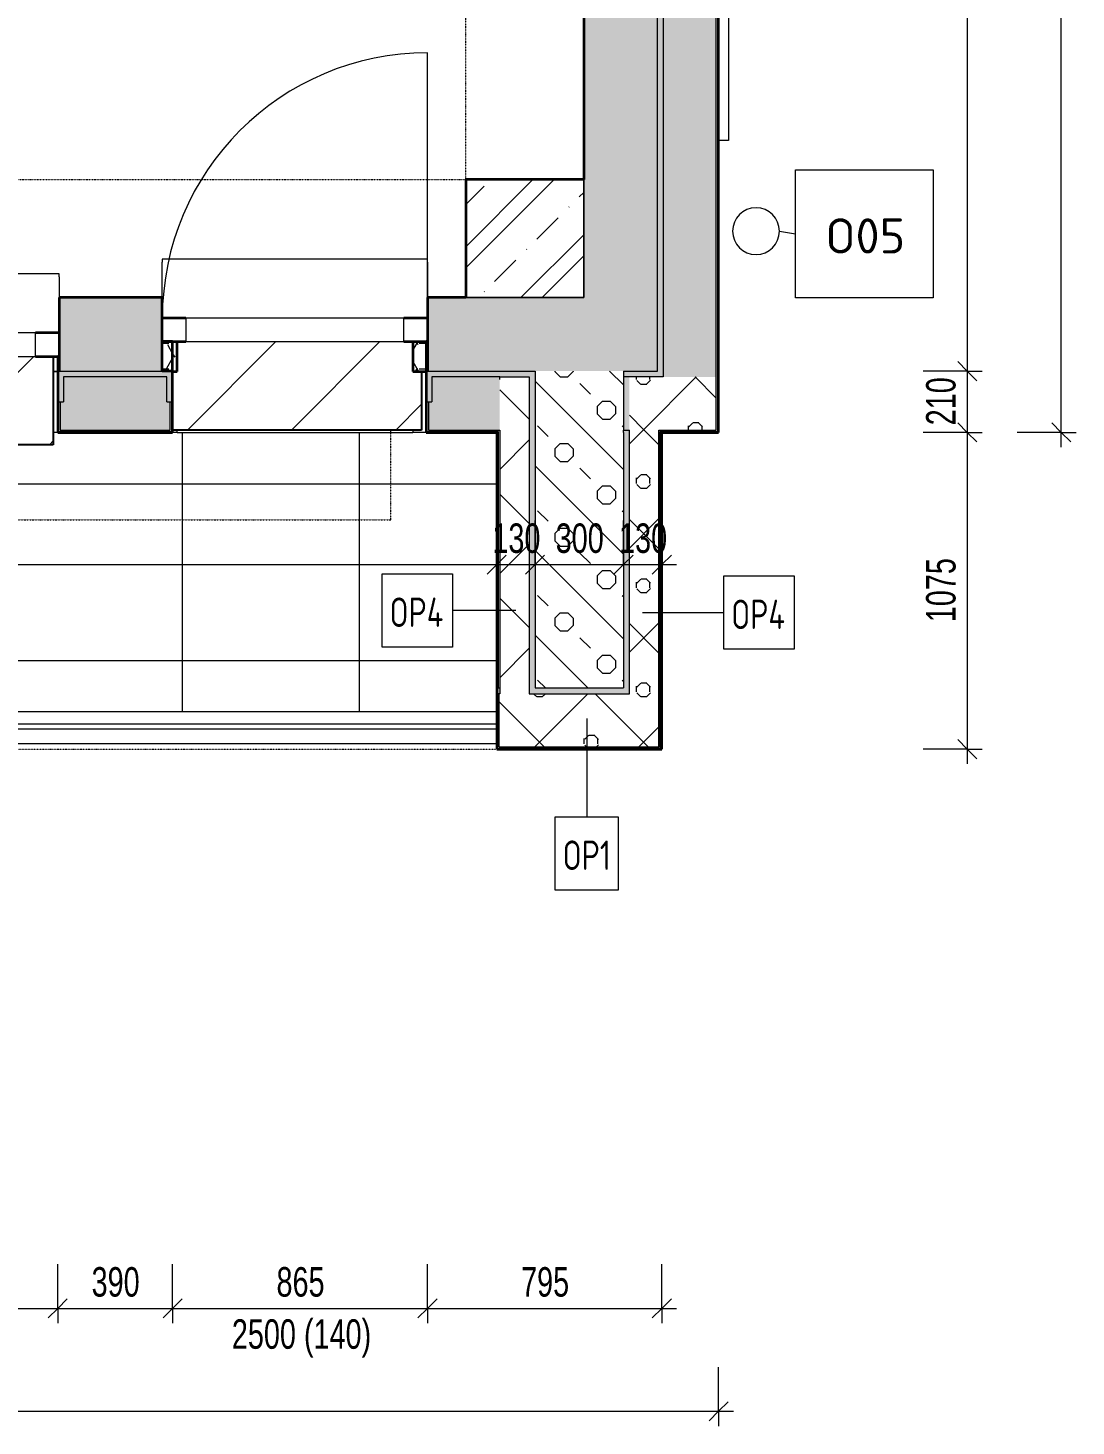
# Model space of a CAD drawing. Header units: millimetres. Extents: x -17526 to 208316, y -45352 to 20466.
# Drawn here: x 167287 to 170844, y -32550 to -27805 of the extents above; entities that cross this region are included whole.
import ezdxf

# ---------------------------------------------------------------- set-up
doc = ezdxf.new("R2010")
doc.units = ezdxf.units.MM
doc.linetypes.add('Dash dot dot', pattern=[5, 2, -1, 0, -1, 0, -1])
for name, color, linetype, lineweight in [('A-ANNO-DIMS', 211, 'Continuous', 9), ('A-ANNO-DIMS-50', 211, 'Continuous', 9), ('A-DETL', 90, 'Continuous', 9), ('A-FLOR-HRAL', 11, 'Continuous', 9), ('A-GENM', 13, 'Continuous', 9), ('A-GLAZ', 151, 'Continuous', 9), ('A-ROOF', 132, 'Continuous', 13), ('A-ROOF-OTLN', 132, 'Continuous', 13), ('A-ROOF-PATT', 132, 'Continuous', 13), ('A-WALL', 113, 'Continuous', 9), ('A-WALL-IDEN', 211, 'Continuous', 9), ('A-WALL-PATT', 111, 'Continuous', 9), ('E-POWR-CNDT-IDEN', 130, 'Continuous', 9), ('E-POWR-RISE', 130, 'Continuous', 13), ('Q-SPCQ', 91, 'Continuous', 9), ('S-COLS', 52, 'Continuous', 9)]:
    doc.layers.add(name, color=color, linetype=linetype, lineweight=lineweight)
doc.styles.add('Arial_4', font='arial.ttf', dxfattribs={"width": 0.7, "height": 100})
doc.styles.add('ISOCPEUR_1', font='isocpeur.ttf', dxfattribs={"height": 119.0625})
doc.styles.add('ISOCPEUR_2', font='isocpeur.ttf', dxfattribs={"width": 0.75, "height": 100})
doc.dimstyles.new('Vnitřní_-_průhledné', dxfattribs={"dimscale": 304.8, "dimtxt": 102.02594, "dimasz": 0.213255, "dimexe": 0.164042, "dimexo": 0.0625, "dimgap": 0.032808, "dimtad": 1, "dimdec": 0, "dimrnd": 5, "dimzin": 0, "dimdsep": 46, "dimtxsty": 'Arial_4', "dimblk1": 'OBLIQUE', "dimblk2": 'OBLIQUE', "dimsah": 1, "dimcen": 0.09, "dimdle": 0.164042, "dimazin": 0, "dimtfac": 1, "dimtdec": 4, "dimtix": 1, "dimtmove": 0, "dimatfit": 3, "dimfxl": 0.492126, "dimfxlon": 1, "dimtvp": 1, "dimtolj": 1, "dimtzin": 0, "dimarcsym": 2})
pattern_1 = [(45, (73033.68, 0), (0.0007, 353.5527), []), (315, (73033.68, 0), (353.5527, -0.0007), []), (270, (73187.36, 9.56), (176.771, -176.771), [19.139, -334.416]), (270, (73233.55, 9.56), (176.771, -176.771), [19.139, -334.416]), (0, (73200.25, 23.1), (176.771, 176.771), [19.139, -334.416]), (0, (73200.25, -23.1), (176.771, 176.771), [19.139, -334.416]), (45, (73187.36, 9.56), (0.0007, 353.5527), [19.139, -230.861]), (45, (73220.03, -23.1), (0.0007, 353.5527), [19.139, -230.861]), (315, (73220.03, 23.1), (353.5534, 0), [19.139, -230.861]), (315, (73187.36, -9.56), (353.5527, -0.0007), [19.139, -230.861])]
pattern_2 = [(180, (95159.626, -28844.283), (-75, -43.3), [50, -100]), (240, (95109.626, -28844.283), (-0.0011, -86.601905), [50, -100]), (120, (95109.626, -28844.283), (-74.9989, 43.301905), [50, -100])]

# ---------------------------------------------------------------- blocks, each defined once
blk = doc.blocks.new('Obecné modely 1 - Obecné modely 1-962475-2NP_NÁVRH B')
at = {"layer": 'A-GENM', "color": 20, "lineweight": 35}
for p, q in [((96631.5, -26208.6), (96597.6, -26208.6)), ((96597.6, -26208.6), (96597.6, -26650.4)), ((96631.5, -26650.4), (96631.5, -26208.6)), ((96597.6, -26650.4), (96631.5, -26650.4))]:
    blk.add_line(p, q, dxfattribs=at)
at = {"layer": 'A-GENM', "color": 21, "lineweight": 13}
for p, q in [((96631.5, -26650.4), (96631.5, -27933.6)), ((96631.5, -27933.6), (96597.6, -27933.6))]:
    blk.add_line(p, q, dxfattribs=at)
blk = doc.blocks.new('Zábradlí - Zábradlí-1250043-2NP_NÁVRH B')
at = {"layer": 'A-FLOR-HRAL', "color": 21, "lineweight": 13}
for p, q in [((95844.6, -30184.3), (84004.6, -30184.3)), ((95844.6, -30234.3), (84004.6, -30234.3))]:
    blk.add_line(p, q, dxfattribs=at)
blk = doc.blocks.new('OKNO_1k_nadsvetlik - OKNO_1k_nadsvetlik_900 x 2600-1969451-2NP_NÁVRH B')
at = {"layer": 'A-GLAZ', "lineweight": 13}
h = blk.add_hatch(dxfattribs=at)
h.set_pattern_fill('FP_168', color=256, style=0, pattern_type=2)
h.set_pattern_definition(pattern_2)
h.paths.add_polyline_path([(-400, 126), (-445, 126), (-445, 25), (-400, 25), (-400, 55)])
h.paths.add_polyline_path([(415, 126), (400, 126), (400, 25), (415, 25), (415, 125)])
at = {"layer": 'A-GLAZ', "lineweight": 35}
for p, q in [((-400, 126), (-445, 126)), ((-400, 25), (-400, 126)), ((400, 126), (400, 25)), ((415, 126), (400, 126))]:
    blk.add_line(p, q, dxfattribs=at)
at = {"layer": 'A-GLAZ', "lineweight": 13}
for p, q in [((370, 25), (-370, 25)), ((-370, 25), (-370, -55)), ((370, -55), (370, 25)), ((-370, -55), (370, -55))]:
    blk.add_line(p, q, dxfattribs=at)
blk = doc.blocks.new('OKNO_1k_nadsvetlik - OKNO_1k_nadsvetlik_1200 x 1850-1969511-2NP_NÁVRH B')
at = {"layer": 'A-GLAZ', "lineweight": 13}
h = blk.add_hatch(dxfattribs=at)
h.set_pattern_fill('FP_169', color=256, style=0, pattern_type=2)
h.set_pattern_definition([(180, (93759.626, -28844.283), (-75, -43.3), [50, -100]), (240, (93709.626, -28844.283), (-0.0011, -86.601905), [50, -100]), (120, (93709.626, -28844.283), (-74.9989, 43.301905), [50, -100])])
h.paths.add_polyline_path([(-600, 125), (-600, 75), (-595, 75), (-595, 125), (-599.9, 125)])
h.paths.add_polyline_path([(585, 125), (565, 125), (565, 75), (600, 75), (600, 125), (599.3, 125)])
for p, q in [((-580, 126), (-595, 126)), ((520, 75), (-520, 75)), ((-520, 75), (-520, -5)), ((520, -5), (520, 75)), ((-520, -5), (520, -5))]:
    blk.add_line(p, q, dxfattribs=at)
at = {"layer": 'A-GLAZ', "lineweight": 35}
for p, q in [((-595, 75), (-595, 125)), ((565, 125), (565, 75)), ((-600, 75), (-595, 75)), ((-520, 75), (-600, 75)), ((600, 75), (520, 75)), ((565, 75), (600, 75)), ((-600, -5), (-520, -5)), ((520, -5), (600, -5))]:
    blk.add_line(p, q, dxfattribs=at)
blk = doc.blocks.new('parapet s nosem_vnitní - parapet s nosem_vnitní-1280356-2NP_NÁVRH B')
at = {"layer": 'A-GENM', "lineweight": 13}
for p, q in [((-600, -190), (-600, -120)), ((600, -120), (600, -190)), ((-600, -190), (-600, -200)), ((-600, -200), (600, -200)), ((600, -200), (600, -190))]:
    blk.add_line(p, q, dxfattribs=at)
blk = doc.blocks.new('parapet_ext - parapet_ext-1802177-2NP_NÁVRH B')
at = {"layer": 'Q-SPCQ', "lineweight": 13}
h = blk.add_hatch(dxfattribs=at)
h.set_pattern_fill('FP_170', color=21, style=0, pattern_type=2)
h.set_pattern_definition([(225, (93759.63, -28919.28), (176.7767, -176.7767), [])])
h.paths.add_polyline_path([(-580, 300), (-580, 0), (565, 0), (565, 258), (580, 258), (580, 300), (-520, 300)])
at = {"layer": 'Q-SPCQ', "color": 241, "lineweight": 25}
for p, q in [((-580, 0), (-580, 300)), ((-580, 300), (580, 300)), ((580, 300), (580, 257.9))]:
    blk.add_line(p, q, dxfattribs=at)
blk = doc.blocks.new('OKNO_1k_nadsvetlik - OKNO_1k_nadsvetlik_900 x 2500-1969453-2NP_NÁVRH B')
at = {"layer": 'A-GLAZ', "lineweight": 13}
h = blk.add_hatch(dxfattribs=at)
h.set_pattern_fill('FP_168', color=21, style=0, pattern_type=2)
h.set_pattern_definition(pattern_2)
h.paths.add_polyline_path([(415, 125), (415, 25), (450, 25), (450, 125), (415.3, 125)])
h.paths.add_polyline_path([(-450, 125), (-450, 25), (-445, 25), (-445, 125), (-450, 125)])
at = {"layer": 'A-GLAZ', "color": 20, "lineweight": 35}
for p, q in [((-445, 25), (-445, 125)), ((415, 125), (415, 25)), ((-450, 25), (-445, 25)), ((-370, 25), (-450, 25)), ((450, 25), (370, 25)), ((415, 25), (450, 25)), ((-450, -55), (-370, -55)), ((370, -55), (450, -55))]:
    blk.add_line(p, q, dxfattribs=at)
at = {"layer": 'A-GLAZ', "color": 21, "lineweight": 13}
for p, q in [((370, 25), (-370, 25)), ((-370, 25), (-370, -55)), ((370, -55), (370, 25)), ((-370, -55), (370, -55))]:
    blk.add_line(p, q, dxfattribs=at)
blk = doc.blocks.new('parapet s nosem_vnitní - parapet s nosem_vnitní-1280301-2NP_NÁVRH B')
at = {"layer": 'A-GENM', "color": 21, "lineweight": 13}
for p, q in [((-450, -190), (-450, -70)), ((450, -70), (450, -190)), ((-450, -190), (-450, -200)), ((-450, -200), (450, -200)), ((450, -200), (450, -190))]:
    blk.add_line(p, q, dxfattribs=at)
blk = doc.blocks.new('parapet_ext - parapet_ext-1802024-2NP_NÁVRH B')
at = {"layer": 'Q-SPCQ', "lineweight": 13}
h = blk.add_hatch(dxfattribs=at)
h.set_pattern_fill('FP_171', color=21, style=0, pattern_type=2)
h.set_pattern_definition([(225, (95159.63, -28869.28), (176.7767, -176.7767), [])])
h.paths.add_polyline_path([(-72.9, 300), (-430, 300), (-430, 101), (-400, 101), (-400, 0), (400, 0), (400, 101), (415, 101), (415, 300), (321.2, 300)])
at = {"layer": 'Q-SPCQ', "color": 241, "lineweight": 25}
for p, q in [((-430, 101), (-430, 300)), ((-430, 300), (415, 300))]:
    blk.add_line(p, q, dxfattribs=at)
blk = doc.blocks.new('DIMBLOCK44-2NP_NÁVRH B')
at = {"layer": 'A-ANNO-DIMS-50', "lineweight": 18}
for p, q in [((170475.1, -24364.3), (170442.6, -24331.8)), ((170475.1, -24364.3), (170507.6, -24396.8)), ((170475.1, -28969.3), (170442.6, -28936.8)), ((170475.1, -28969.3), (170507.6, -29001.8))]:
    blk.add_line(p, q, dxfattribs=at)
at = {"layer": 'A-ANNO-DIMS-50'}
for p, q in [((170475.1, -24364.3), (170325.1, -24364.3)), ((170475.1, -24364.3), (170475.1, -28969.3)), ((170475.1, -24364.3), (170525.1, -24364.3)), ((170475.1, -28969.3), (170325.1, -28969.3)), ((170475.1, -28969.3), (170525.1, -28969.3))]:
    blk.add_line(p, q, dxfattribs=at)
at = {"layer": 'A-ANNO-DIMS-50', "color": 0, "insert": (170335.3, -26773.5), "char_height": 100, "width": 256.164, "attachment_point": 1, "rotation": 90, "line_spacing_factor": 0.941778, "style": 'Arial_4'}
blk.add_mtext('4605', dxfattribs=at)
blk = doc.blocks.new('_Oblique')
at = {"color": 0, "linetype": 'ByBlock', "lineweight": -2}
blk.add_line((-0.5, -0.5), (0.5, 0.5), dxfattribs=at)
blk = doc.blocks.new('DIMBLOCK45-2NP_NÁVRH B')
at = {"layer": 'A-ANNO-DIMS-50', "lineweight": 18}
for p, q in [((170475.1, -28969.3), (170442.6, -28936.8)), ((170475.1, -28969.3), (170507.6, -29001.8)), ((170475.1, -29177.3), (170442.6, -29144.8)), ((170475.1, -29177.3), (170507.6, -29209.8))]:
    blk.add_line(p, q, dxfattribs=at)
at = {"layer": 'A-ANNO-DIMS-50'}
for p, q in [((170475.1, -28969.3), (170325.1, -28969.3)), ((170475.1, -28969.3), (170475.1, -29177.3)), ((170475.1, -28969.3), (170525.1, -28969.3)), ((170475.1, -29177.3), (170325.1, -29177.3)), ((170475.1, -29177.3), (170525.1, -29177.3))]:
    blk.add_line(p, q, dxfattribs=at)
at = {"layer": 'A-ANNO-DIMS-50', "color": 0, "insert": (170335.3, -29153.3), "char_height": 100, "width": 192.123, "attachment_point": 1, "rotation": 90, "line_spacing_factor": 0.941778, "style": 'Arial_4'}
blk.add_mtext('210', dxfattribs=at)
blk = doc.blocks.new('DIMBLOCK46-2NP_NÁVRH B')
at = {"layer": 'A-ANNO-DIMS-50'}
for p, q in [((170475.1, -29177.3), (170325.1, -29177.3)), ((170475.1, -29177.3), (170475.1, -30302.3)), ((170475.1, -29177.3), (170525.1, -29177.3)), ((170475.1, -30252.3), (170325.1, -30252.3)), ((170475.1, -30252.3), (170525.1, -30252.3))]:
    blk.add_line(p, q, dxfattribs=at)
at = {"layer": 'A-ANNO-DIMS-50', "lineweight": 18}
for p, q in [((170475.1, -29177.3), (170442.6, -29144.8)), ((170475.1, -29177.3), (170507.6, -29209.8)), ((170475.1, -30252.3), (170442.6, -30219.8)), ((170475.1, -30252.3), (170507.6, -30284.8))]:
    blk.add_line(p, q, dxfattribs=at)
at = {"layer": 'A-ANNO-DIMS-50', "color": 0, "insert": (170335.3, -29821.5), "char_height": 100, "width": 256.164, "attachment_point": 1, "rotation": 90, "line_spacing_factor": 0.941778, "style": 'Arial_4'}
blk.add_mtext('1075', dxfattribs=at)
blk = doc.blocks.new('DIMBLOCK61-2NP_NÁVRH B')
at = {"layer": 'A-ANNO-DIMS-50'}
for p, q in [((166228.3, -32150.1), (166228.3, -32000.1)), ((167388.3, -32150.1), (167388.3, -32000.1)), ((166228.3, -32150.1), (167388.3, -32150.1)), ((166228.3, -32150.1), (166228.3, -32200.1)), ((167388.3, -32150.1), (167388.3, -32200.1))]:
    blk.add_line(p, q, dxfattribs=at)
at = {"layer": 'A-ANNO-DIMS-50', "lineweight": 18}
for p, q in [((166228.3, -32150.1), (166260.8, -32117.6)), ((167388.3, -32150.1), (167420.8, -32117.6)), ((166228.3, -32150.1), (166195.8, -32182.6)), ((167388.3, -32150.1), (167355.8, -32182.6))]:
    blk.add_line(p, q, dxfattribs=at)
at = {"layer": 'A-ANNO-DIMS-50', "color": 0, "char_height": 100, "attachment_point": 1, "line_spacing_factor": 0.941778, "style": 'Arial_4'}
for s, insert, width in [('1160', (166701.6, -32010.3), 256.164), ('1850 (800)', (166576.8, -32187.3), 555.649)]:
    blk.add_mtext(s, dxfattribs=dict(at, insert=insert, width=width))
blk = doc.blocks.new('DIMBLOCK62-2NP_NÁVRH B')
at = {"layer": 'A-ANNO-DIMS-50'}
for p, q in [((167388.3, -32150.1), (167388.3, -32000.1)), ((167778.3, -32150.1), (167778.3, -32000.1)), ((167388.3, -32150.1), (167778.3, -32150.1)), ((167388.3, -32150.1), (167388.3, -32200.1)), ((167778.3, -32150.1), (167778.3, -32200.1))]:
    blk.add_line(p, q, dxfattribs=at)
at = {"layer": 'A-ANNO-DIMS-50', "lineweight": 18}
for p, q in [((167388.3, -32150.1), (167420.8, -32117.6)), ((167778.3, -32150.1), (167810.8, -32117.6)), ((167388.3, -32150.1), (167355.8, -32182.6)), ((167778.3, -32150.1), (167745.8, -32182.6))]:
    blk.add_line(p, q, dxfattribs=at)
at = {"layer": 'A-ANNO-DIMS-50', "color": 0, "insert": (167503.3, -32010.3), "char_height": 100, "width": 192.123, "attachment_point": 1, "line_spacing_factor": 0.941778, "style": 'Arial_4'}
blk.add_mtext('390', dxfattribs=at)
blk = doc.blocks.new('DIMBLOCK63-2NP_NÁVRH B')
at = {"layer": 'A-ANNO-DIMS-50'}
for p, q in [((167778.3, -32150.1), (167778.3, -32000.1)), ((168643.3, -32150.1), (168643.3, -32000.1)), ((167778.3, -32150.1), (168643.3, -32150.1)), ((167778.3, -32150.1), (167778.3, -32200.1)), ((168643.3, -32150.1), (168643.3, -32200.1))]:
    blk.add_line(p, q, dxfattribs=at)
at = {"layer": 'A-ANNO-DIMS-50', "lineweight": 18}
for p, q in [((167778.3, -32150.1), (167810.8, -32117.6)), ((168643.3, -32150.1), (168675.8, -32117.6)), ((167778.3, -32150.1), (167745.8, -32182.6)), ((168643.3, -32150.1), (168610.8, -32182.6))]:
    blk.add_line(p, q, dxfattribs=at)
at = {"layer": 'A-ANNO-DIMS-50', "color": 0, "char_height": 100, "attachment_point": 1, "line_spacing_factor": 0.941778, "style": 'Arial_4'}
for s, insert, width in [('865', (168130.8, -32010.3), 192.123), ('2500 (140)', (167979.3, -32187.3), 555.649)]:
    blk.add_mtext(s, dxfattribs=dict(at, insert=insert, width=width))
blk = doc.blocks.new('DIMBLOCK64-2NP_NÁVRH B')
at = {"layer": 'A-ANNO-DIMS-50'}
for p, q in [((168643.3, -32150.1), (168643.3, -32000.1)), ((169438.3, -32150.1), (169438.3, -32000.1)), ((168643.3, -32150.1), (169488.3, -32150.1)), ((168643.3, -32150.1), (168643.3, -32200.1)), ((169438.3, -32150.1), (169438.3, -32200.1))]:
    blk.add_line(p, q, dxfattribs=at)
at = {"layer": 'A-ANNO-DIMS-50', "lineweight": 18}
for p, q in [((168643.3, -32150.1), (168675.8, -32117.6)), ((169438.3, -32150.1), (169470.8, -32117.6)), ((168643.3, -32150.1), (168610.8, -32182.6)), ((169438.3, -32150.1), (169405.8, -32182.6))]:
    blk.add_line(p, q, dxfattribs=at)
at = {"layer": 'A-ANNO-DIMS-50', "color": 0, "insert": (168960.8, -32010.3), "char_height": 100, "width": 192.123, "attachment_point": 1, "line_spacing_factor": 0.941778, "style": 'Arial_4'}
blk.add_mtext('795', dxfattribs=at)
blk = doc.blocks.new('DIMBLOCK95-2NP_NÁVRH B')
at = {"layer": 'A-ANNO-DIMS-50'}
for p, q in [((170794.2, -29227.3), (170794.2, -16980.3)), ((170794.2, -17030.3), (170644.2, -17030.3)), ((170794.2, -17030.3), (170844.2, -17030.3)), ((170794.2, -29177.3), (170644.2, -29177.3)), ((170794.2, -29177.3), (170844.2, -29177.3))]:
    blk.add_line(p, q, dxfattribs=at)
at = {"layer": 'A-ANNO-DIMS-50', "lineweight": 18}
for p, q in [((170794.2, -17030.3), (170761.7, -16997.8)), ((170794.2, -17030.3), (170826.7, -17062.8)), ((170794.2, -29177.3), (170761.7, -29144.8)), ((170794.2, -29177.3), (170826.7, -29209.8))]:
    blk.add_line(p, q, dxfattribs=at)
at = {"layer": 'A-ANNO-DIMS-50', "color": 0, "insert": (170654.4, -23237.2), "char_height": 100, "width": 320.204, "attachment_point": 1, "rotation": 90, "line_spacing_factor": 0.941778, "style": 'Arial_4'}
blk.add_mtext('12145', dxfattribs=at)
blk = doc.blocks.new('DIMBLOCK98-2NP_NÁVRH B')
at = {"layer": 'A-ANNO-DIMS-50'}
for p, q in [((150265.3, -32499.6), (150265.3, -32150.3)), ((169631.3, -32499.6), (169631.3, -32349.6)), ((150265.3, -32499.6), (169681.3, -32499.6)), ((150265.3, -32499.6), (150265.3, -32549.6)), ((169631.3, -32499.6), (169631.3, -32549.6))]:
    blk.add_line(p, q, dxfattribs=at)
at = {"layer": 'A-ANNO-DIMS-50', "lineweight": 18}
for p, q in [((150265.3, -32499.6), (150232.8, -32532.1)), ((150265.3, -32499.6), (150297.8, -32467.1)), ((169631.3, -32499.6), (169598.8, -32532.1)), ((169631.3, -32499.6), (169663.8, -32467.1))]:
    blk.add_line(p, q, dxfattribs=at)
at = {"layer": 'A-ANNO-DIMS-50', "color": 0, "insert": (159814.9, -32359.7), "char_height": 100, "width": 320.204, "attachment_point": 1, "line_spacing_factor": 0.941778, "style": 'Arial_4'}
blk.add_mtext('19365', dxfattribs=at)
blk = doc.blocks.new('DIMBLOCK125-2NP_NÁVRH B')
at = {"layer": 'A-ANNO-DIMS-50'}
for p, q in [((157038.3, -29626.1), (157038.3, -29476.1)), ((168878.3, -29626.1), (168878.3, -29476.1)), ((157038.3, -29626.1), (168878.3, -29626.1)), ((157038.3, -29626.1), (157038.3, -29676.1)), ((168878.3, -29626.1), (168878.3, -29676.1))]:
    blk.add_line(p, q, dxfattribs=at)
at = {"layer": 'A-ANNO-DIMS-50', "lineweight": 18}
for p, q in [((157038.3, -29626.1), (157070.8, -29593.6)), ((168878.3, -29626.1), (168910.8, -29593.6)), ((157038.3, -29626.1), (157005.8, -29658.6)), ((168878.3, -29626.1), (168845.8, -29658.6))]:
    blk.add_line(p, q, dxfattribs=at)
at = {"layer": 'A-ANNO-DIMS-50', "color": 0, "insert": (162824.9, -29486.3), "char_height": 100, "width": 320.204, "attachment_point": 1, "line_spacing_factor": 0.941778, "style": 'Arial_4'}
blk.add_mtext('11840', dxfattribs=at)
blk = doc.blocks.new('DIMBLOCK126-2NP_NÁVRH B')
at = {"layer": 'A-ANNO-DIMS-50'}
for p, q in [((168878.3, -29626.1), (168878.3, -29476.1)), ((169008.3, -29626.1), (169008.3, -29476.1)), ((168878.3, -29626.1), (169008.3, -29626.1)), ((168878.3, -29626.1), (168878.3, -29676.1)), ((169008.3, -29626.1), (169008.3, -29676.1))]:
    blk.add_line(p, q, dxfattribs=at)
at = {"layer": 'A-ANNO-DIMS-50', "lineweight": 18}
for p, q in [((168878.3, -29626.1), (168910.8, -29593.6)), ((169008.3, -29626.1), (169040.8, -29593.6)), ((168878.3, -29626.1), (168845.8, -29658.6)), ((169008.3, -29626.1), (168975.8, -29658.6))]:
    blk.add_line(p, q, dxfattribs=at)
at = {"layer": 'A-ANNO-DIMS-50', "color": 0, "insert": (168863.3, -29486.3), "char_height": 100, "width": 192.123, "attachment_point": 1, "line_spacing_factor": 0.941778, "style": 'Arial_4'}
blk.add_mtext('130', dxfattribs=at)
blk = doc.blocks.new('DIMBLOCK127-2NP_NÁVRH B')
at = {"layer": 'A-ANNO-DIMS-50'}
for p, q in [((169008.3, -29626.1), (169008.3, -29476.1)), ((169308.3, -29626.1), (169308.3, -29476.1)), ((169008.3, -29626.1), (169308.3, -29626.1)), ((169008.3, -29626.1), (169008.3, -29676.1)), ((169308.3, -29626.1), (169308.3, -29676.1))]:
    blk.add_line(p, q, dxfattribs=at)
at = {"layer": 'A-ANNO-DIMS-50', "lineweight": 18}
for p, q in [((169008.3, -29626.1), (169040.8, -29593.6)), ((169308.3, -29626.1), (169340.8, -29593.6)), ((169008.3, -29626.1), (168975.8, -29658.6)), ((169308.3, -29626.1), (169275.8, -29658.6))]:
    blk.add_line(p, q, dxfattribs=at)
at = {"layer": 'A-ANNO-DIMS-50', "color": 0, "insert": (169078.3, -29486.3), "char_height": 100, "width": 192.123, "attachment_point": 1, "line_spacing_factor": 0.941778, "style": 'Arial_4'}
blk.add_mtext('300', dxfattribs=at)
blk = doc.blocks.new('DIMBLOCK128-2NP_NÁVRH B')
at = {"layer": 'A-ANNO-DIMS-50'}
for p, q in [((169308.3, -29626.1), (169308.3, -29476.1)), ((169438.3, -29626.1), (169438.3, -29476.1)), ((169308.3, -29626.1), (169488.3, -29626.1)), ((169308.3, -29626.1), (169308.3, -29676.1)), ((169438.3, -29626.1), (169438.3, -29676.1))]:
    blk.add_line(p, q, dxfattribs=at)
at = {"layer": 'A-ANNO-DIMS-50', "lineweight": 18}
for p, q in [((169308.3, -29626.1), (169340.8, -29593.6)), ((169438.3, -29626.1), (169470.8, -29593.6)), ((169308.3, -29626.1), (169275.8, -29658.6)), ((169438.3, -29626.1), (169405.8, -29658.6))]:
    blk.add_line(p, q, dxfattribs=at)
at = {"layer": 'A-ANNO-DIMS-50', "color": 0, "insert": (169293.3, -29486.3), "char_height": 100, "width": 192.123, "attachment_point": 1, "line_spacing_factor": 0.941778, "style": 'Arial_4'}
blk.add_mtext('130', dxfattribs=at)

msp = doc.modelspace()

# ---------------------------------------------------------------- hatches: boundary and pattern name
at = {"layer": 'A-ROOF-PATT'}
h = msp.add_hatch(dxfattribs=at)
h.set_pattern_fill('FP_215', color=254, style=0, pattern_type=2)
h.set_pattern_definition([(0, (103011.9, 1241.3), (0, 599.866), []), (90, (103011.9, 1241.3), (-600, 4e-14), [])])
h.paths.add_polyline_path([(167478, -30124.3), (168878.3, -30124.3), (168878.3, -29177.3), (167373.3, -29177.3), (167373.3, -29219.3), (166213.3, -29219.3), (166213.3, -29177.3), (157038.3, -29177.3), (157038.3, -30124.3), (167281, -30124.3)])
at = {"layer": 'A-WALL-PATT'}
h = msp.add_hatch(color=11, dxfattribs=at)
h.paths.add_polyline_path([(169443.3, -28969.3), (169443.3, -24334.3), (169527.3, -24334.3), (169527.3, -24314.3), (169423.3, -24314.3), (169423.3, -28969.3)])
h.paths.add_polyline_path([(169527.3, -22914.3), (169527.3, -22894.3), (169443.3, -22894.3), (169443.3, -17218.3), (169423.3, -17218.3), (169423.3, -22914.3), (169448.5, -22914.3)])
h.paths.add_polyline_path([(169423.3, -17038.3), (169443.3, -17038.3), (169443.3, -17030.3), (169423.3, -17030.3), (169423.3, -17033.3)])
at = {"layer": 'A-WALL-PATT', "lineweight": 13}
h = msp.add_hatch(dxfattribs=at)
h.set_pattern_fill('FP_157', color=21, style=0, pattern_type=2)
h.set_pattern_definition(pattern_1)
h.paths.add_polyline_path([(169443.3, -28989.3), (169623.3, -28989.3), (169623.3, -24322.3), (169527.3, -24322.3), (169527.3, -24334.3), (169443.3, -24334.3), (169443.3, -28969.3)])
h.paths.add_polyline_path([(169527.3, -22906.3), (169623.3, -22906.3), (169623.3, -17030.3), (169443.3, -17030.3), (169443.3, -22894.3), (169527.3, -22894.3)])
h = msp.add_hatch(dxfattribs=at)
h.set_pattern_fill('FP_153', color=256, angle=45, style=0, pattern_type=2)
h.set_pattern_definition([(315, (169173.3, -23175.66), (143.684, 143.684), []), (270, (169240.61, -23404.6), (143.684, -143.684), [25.4, -261.968]), (315, (169240.6, -23430), (143.684, 143.684), [25.4, -177.8]), (9e-14, (169258.57, -23447.96), (143.684, 143.684), [25.4, -261.968]), (45, (169283.97, -23447.96), (-143.684, 143.684), [25.4, -177.8]), (270, (169301.93, -23404.6), (143.684, -143.684), [25.4, -261.968]), (315, (169283.97, -23386.64), (143.684, 143.684), [25.4, -177.8]), (9e-14, (169258.57, -23386.64), (143.684, 143.684), [25.4, -261.968]), (45, (169240.6, -23404.6), (-143.684, 143.684), [25.4, -177.8]), (315, (169325.15, -23471.18), (143.684, 143.684), [50.8, -152.4])])
h.paths.add_polyline_path([(169423.3, -28969.3), (169423.3, -24364.3), (169173.3, -24364.3), (169173.3, -28969.3), (169308.3, -28969.3)])
h.paths.add_polyline_path([(169173.3, -22864.3), (169423.3, -22864.3), (169423.3, -17238.3), (169173.3, -17238.3), (169173.3, -22684.3)])
h = msp.add_hatch(dxfattribs=at)
h.set_pattern_fill('FP_151', color=256, angle=-315, style=0, pattern_type=2)
h.set_pattern_definition([(225, (159876.46, -28719.28), (143.684, -143.684), []), (180, (159647.52, -28786.59), (-143.684, -143.684), [25.4, -261.968]), (225, (159622.11, -28786.59), (143.684, -143.684), [25.4, -177.8]), (270, (159604.15, -28804.55), (143.684, -143.684), [25.4, -261.968]), (315, (159604.15, -28829.95), (143.684, 143.684), [25.4, -177.8]), (180, (159647.51, -28847.91), (-143.684, -143.684), [25.4, -261.968]), (225, (159665.47, -28829.95), (143.684, -143.684), [25.4, -177.8]), (270, (159665.48, -28804.55), (143.684, -143.684), [25.4, -261.968]), (315, (159647.52, -28786.59), (143.684, 143.684), [25.4, -177.8]), (225, (159580.93, -28871.13), (143.684, -143.684), [50.8, -152.4])])
h.paths.add_polyline_path([(168660.3, -28969.3), (169173.3, -28969.3), (169173.3, -28719.3), (168643.3, -28719.3), (168643.3, -28969.3)])
h.paths.add_polyline_path([(167743.3, -28969.3), (167743.3, -28719.3), (167393.3, -28719.3), (167393.3, -28969.3), (167478, -28969.3)])
h.paths.add_polyline_path([(166193.3, -28969.3), (166193.3, -28719.3), (165623.3, -28719.3), (165623.3, -28969.3), (165901.7, -28969.3)])
h.paths.add_polyline_path([(162758.3, -28969.3), (163223.3, -28969.3), (163223.3, -28719.3), (162613.3, -28719.3), (162613.3, -28969.3), (162749, -28969.3)])
h.paths.add_polyline_path([(160213.3, -28969.3), (160213.3, -28719.3), (159628.3, -28719.3), (159628.3, -28969.3), (159990.3, -28969.3)])
h.paths.add_polyline_path([(157158.3, -28969.3), (157228.3, -28969.3), (157228.3, -28719.3), (156633.3, -28719.3), (156633.3, -28969.3), (157034.6, -28969.3)])
h.paths.add_polyline_path([(152896.7, -28969.3), (153033.3, -28969.3), (153033.3, -28719.3), (152433.3, -28719.3), (152433.3, -28969.3)])
h.paths.add_polyline_path([(151123.3, -28969.3), (151233.3, -28969.3), (151233.3, -28719.3), (150723.3, -28719.3), (150723.3, -28969.3), (150926.2, -28969.3)])
h = msp.add_hatch(dxfattribs=at)
h.set_pattern_fill('FP_157', color=21, style=0, pattern_type=2)
h.set_pattern_definition(pattern_1)
h.paths.add_polyline_path([(168888.3, -29169.3), (168888.3, -28988.3), (168878.3, -28988.3), (168878.3, -28989.3), (168658.3, -28989.3), (168658.3, -29073.3), (168646.3, -29073.3), (168646.3, -29169.3), (168883.3, -29169.3)])
h.paths.add_polyline_path([(169328.3, -29169.3), (169328.3, -28989.3), (169308.3, -28989.3), (169308.3, -29169.3)])
h.paths.add_polyline_path([(167396.3, -29169.3), (167770.3, -29169.3), (167770.3, -29073.3), (167758.3, -29073.3), (167758.3, -28989.3), (167408.3, -28989.3), (167408.3, -29073.3), (167396.3, -29073.3)])
h.paths.add_polyline_path([(166220.3, -29169.3), (166220.3, -29073.3), (166208.3, -29073.3), (166208.3, -28989.3), (165593.3, -28989.3), (165593.3, -29073.3), (165581.3, -29073.3), (165581.3, -29169.3), (165901.7, -29169.3)])
h.paths.add_polyline_path([(163143, -29169.3), (163265.3, -29169.3), (163265.3, -29073.3), (163253.3, -29073.3), (163253.3, -28989.3), (162583.3, -28989.3), (162583.3, -29073.3), (162571.3, -29073.3), (162571.3, -29169.3), (162749, -29169.3)])
h.paths.add_polyline_path([(159990.3, -29169.3), (160255.3, -29169.3), (160255.3, -29073.3), (160243.3, -29073.3), (160243.3, -28989.3), (159598.3, -28989.3), (159598.3, -29073.3), (159586.3, -29073.3), (159586.3, -29169.3), (159596.2, -29169.3)])
h.paths.add_polyline_path([(157231.7, -29169.3), (157270.3, -29169.3), (157270.3, -29073.3), (157258.3, -29073.3), (157258.3, -28989.3), (157028.3, -28989.3), (157028.3, -29169.3), (157038.3, -29169.3)])
h.paths.add_polyline_path([(150926.2, -29169.3), (151275.3, -29169.3), (151275.3, -29073.3), (151263.3, -29073.3), (151263.3, -28989.3), (150273.3, -28989.3), (150273.3, -29169.3), (150532.2, -29169.3)])
h.paths.add_polyline_path([(152896.7, -29169.3), (153075.3, -29169.3), (153075.3, -29073.3), (153063.3, -29073.3), (153063.3, -28989.3), (152403.3, -28989.3), (152403.3, -29073.3), (152391.3, -29073.3), (152391.3, -29169.3)])
at = {"layer": 'A-WALL-PATT'}
h = msp.add_hatch(color=11, dxfattribs=at)
h.paths.add_polyline_path([(168638.3, -29073.3), (168658.3, -29073.3), (168658.3, -28989.3), (168878.3, -28989.3), (168878.3, -28988.3), (169008.3, -28988.3), (169008.3, -28969.3), (168638.3, -28969.3), (168638.3, -28989.3)])
h.paths.add_polyline_path([(165593.3, -29073.3), (165593.3, -28989.3), (166208.3, -28989.3), (166208.3, -29073.3), (166228.3, -29073.3), (166228.3, -28969.3), (165573.3, -28969.3), (165573.3, -29073.3), (165581.3, -29073.3)])
h.paths.add_polyline_path([(167391.3, -29073.3), (167408.3, -29073.3), (167408.3, -28989.3), (167758.3, -28989.3), (167758.3, -29073.3), (167778.3, -29073.3), (167778.3, -28969.3), (167388.3, -28969.3), (167388.3, -29073.3)])
h.paths.add_polyline_path([(160263.3, -29073.3), (160263.3, -28969.3), (159578.3, -28969.3), (159578.3, -29073.3), (159598.3, -29073.3), (159598.3, -28989.3), (160243.3, -28989.3), (160243.3, -29073.3), (160260.3, -29073.3)])
h.paths.add_polyline_path([(163270.3, -29073.3), (163273.3, -29073.3), (163273.3, -28969.3), (162563.3, -28969.3), (162563.3, -29073.3), (162583.3, -29073.3), (162583.3, -28989.3), (163253.3, -28989.3), (163253.3, -29073.3), (163265.3, -29073.3)])
h.paths.add_polyline_path([(157278.3, -29073.3), (157278.3, -28969.3), (156908.3, -28969.3), (156908.3, -28989.3), (157258.3, -28989.3), (157258.3, -29073.3), (157275.3, -29073.3)])
h.paths.add_polyline_path([(153075.3, -29073.3), (153083.3, -29073.3), (153083.3, -28969.3), (152383.3, -28969.3), (152383.3, -29073.3), (152403.3, -29073.3), (152403.3, -28989.3), (153063.3, -28989.3), (153063.3, -29073.3)])
h.paths.add_polyline_path([(151280.3, -29073.3), (151283.3, -29073.3), (151283.3, -28969.3), (150453.3, -28969.3), (150453.3, -28989.3), (151263.3, -28989.3), (151263.3, -29073.3), (151275.3, -29073.3)])
h.paths.add_polyline_path([(156608.3, -28989.3), (156608.3, -28969.3), (156478.3, -28969.3), (156478.3, -28989.3), (156588.3, -28989.3)])
at = {"layer": 'A-WALL-PATT', "lineweight": 13}
for points in [[(168988.3, -30044.3), (169008.3, -30044.3), (169008.3, -28988.3), (168988.3, -28988.3), (168988.3, -29902.8)], [(169328.3, -28989.3), (169443.3, -28989.3), (169443.3, -28969.3), (169308.3, -28969.3), (169308.3, -28989.3)], [(169328.3, -30044.3), (169328.3, -29169.3), (169308.3, -29169.3), (169308.3, -30044.3)]]:
    msp.add_hatch(color=11, dxfattribs=at).paths.add_polyline_path(points)
h = msp.add_hatch(dxfattribs=at)
h.set_pattern_fill('FP_116', color=256, angle=45, style=0, pattern_type=2)
h.set_pattern_definition([(315, (169008.3, -29578.62), (143.684, 143.684), []), (270, (169075.61, -29807.57), (143.684, -143.684), [25.4, -261.968]), (315, (169075.6, -29832.97), (143.684, 143.684), [25.4, -177.8]), (360, (169093.57, -29850.93), (143.684, 143.684), [25.4, -261.968]), (45, (169118.97, -29850.93), (-143.684, 143.684), [25.4, -177.8]), (270, (169136.93, -29807.57), (143.684, -143.684), [25.4, -261.968]), (315, (169118.97, -29789.61), (143.684, 143.684), [25.4, -177.8]), (360, (169093.57, -29789.61), (143.684, 143.684), [25.4, -261.968]), (45, (169075.6, -29807.57), (-143.684, 143.684), [25.4, -177.8]), (315, (169160.15, -29874.15), (143.684, 143.684), [50.8, -152.4])])
h.paths.add_polyline_path([(169054.4, -30044.3), (169308.3, -30044.3), (169308.3, -28969.3), (169008.3, -28969.3), (169008.3, -30044.3)])
h = msp.add_hatch(dxfattribs=at)
h.set_pattern_fill('FP_157', color=21, style=0, pattern_type=2)
h.set_pattern_definition(pattern_1)
h.paths.add_polyline_path([(169443.3, -29169.3), (169623.3, -29169.3), (169623.3, -28989.3), (169328.3, -28989.3), (169328.3, -29169.3), (169428.3, -29169.3)])
h = msp.add_hatch(dxfattribs=at)
h.set_pattern_fill('FP_157', color=21, style=0, pattern_type=2)
h.set_pattern_definition(pattern_1)
h.paths.add_polyline_path([(168888.3, -30064.3), (168988.3, -30064.3), (168988.3, -28998.3), (168888.3, -28998.3), (168888.3, -30044.3)])
h = msp.add_hatch(dxfattribs=at)
h.set_pattern_fill('FP_157', color=21, style=0, pattern_type=2)
h.set_pattern_definition(pattern_1)
h.paths.add_polyline_path([(169328.3, -30064.3), (169428.3, -30064.3), (169428.3, -29169.3), (169328.3, -29169.3), (169328.3, -30044.3)])
h = msp.add_hatch(color=11, dxfattribs=at)
h.paths.add_polyline_path([(169328.3, -30064.3), (169328.3, -30044.3), (168988.3, -30044.3), (168988.3, -30064.3), (169308.3, -30064.3)])
h.paths.add_polyline_path([(168878.3, -30064.3), (168888.3, -30064.3), (168888.3, -30044.3), (168878.3, -30044.3)])
h = msp.add_hatch(dxfattribs=at)
h.set_pattern_fill('FP_157', color=21, style=0, pattern_type=2)
h.set_pattern_definition(pattern_1)
h.paths.add_polyline_path([(169428.3, -30244.3), (169428.3, -30064.3), (168886.3, -30064.3), (168886.3, -30244.3), (169054.4, -30244.3)])
at = {"layer": 'S-COLS', "lineweight": 13}
h = msp.add_hatch(dxfattribs=at)
h.set_pattern_fill('FP_117', color=256, style=0, pattern_type=2)
h.set_pattern_definition([(45, (73033.68, 0), (-179.6051, 179.6051), []), (45, (73105.52, 0), (-179.6051, 179.6051), []), (45, (73249.2, 0), (-107.7631, 251.4472), [101.6, -50.8, 1.676, -49.124])])
h.paths.add_polyline_path([(169173.3, -28719.3), (169173.3, -28319.3), (168773.3, -28319.3), (168773.3, -28719.3), (169054.4, -28719.3)])

# ---------------------------------------------------------------- linework, layer by layer
at = {"layer": 'A-DETL', "linetype": 'Dash dot dot', "lineweight": 13}
for p, q in [((168773.3, -28319.3), (168773.3, -25269.3)), ((163158.3, -28319.3), (168773.3, -28319.3)), ((168518.3, -29474.3), (168518.3, -29169.3)), ((163348.3, -29474.3), (168518.3, -29474.3)), ((157038.3, -30252.3), (168878.3, -30252.3))]:
    msp.add_line(p, q, dxfattribs=at)
at = {"layer": 'A-DETL', "lineweight": 13}
msp.add_line((168643.3, -28789.3), (168643.3, -27889.3), dxfattribs=at)
msp.add_arc((168643.3, -28789.3), 900, 90, 180, dxfattribs=at)
at = {"layer": 'A-ROOF', "color": 254}
for p, q in [((167793.3, -29177.3), (168593.3, -29177.3)), ((157038.3, -30124.3), (168878.3, -30124.3))]:
    msp.add_line(p, q, dxfattribs=at)
at = {"layer": 'A-ROOF-OTLN', "color": 21}
msp.add_line((157038.3, -30166.1), (168878.3, -30166.1), dxfattribs=at)
at = {"layer": 'A-WALL', "color": 10, "lineweight": 13}
for p, q in [((169443.3, -24334.3), (169443.3, -28989.3)), ((169623.3, -29169.3), (169623.3, -24322.3)), ((169628.3, -29174.3), (169628.3, -24317.3)), ((167408.3, -28989.3), (167408.3, -29073.3)), ((167758.3, -28989.3), (167408.3, -28989.3)), ((167758.3, -29073.3), (167758.3, -28989.3)), ((168888.3, -28989.3), (168658.3, -28989.3)), ((168658.3, -28989.3), (168658.3, -29073.3)), ((168988.3, -28988.3), (168988.3, -30064.3)), ((169308.3, -28969.3), (169308.3, -29169.3)), ((169443.3, -28989.3), (169308.3, -28989.3)), ((167388.3, -29073.3), (167408.3, -29073.3)), ((167391.3, -29073.3), (167391.3, -29174.3)), ((167396.3, -29073.3), (167396.3, -29169.3)), ((167758.3, -29073.3), (167778.3, -29073.3)), ((167770.3, -29169.3), (167770.3, -29073.3)), ((167775.3, -29174.3), (167775.3, -29073.3)), ((168638.3, -29073.3), (168658.3, -29073.3)), ((168641.3, -29073.3), (168641.3, -29174.3)), ((168646.3, -29073.3), (168646.3, -29169.3)), ((167391.3, -29174.3), (167775.3, -29174.3)), ((167396.3, -29169.3), (167770.3, -29169.3)), ((168641.3, -29174.3), (168883.3, -29174.3)), ((168646.3, -29169.3), (168888.3, -29169.3)), ((168883.3, -29174.3), (168883.3, -30044.3)), ((168888.3, -29169.3), (168888.3, -30064.3)), ((169308.3, -29169.3), (169328.3, -29169.3)), ((169308.3, -29177.3), (169308.3, -30044.3)), ((169328.3, -30064.3), (169328.3, -29169.3)), ((169428.3, -29169.3), (169623.3, -29169.3)), ((169428.3, -30244.3), (169428.3, -29169.3)), ((169433.3, -29174.3), (169628.3, -29174.3)), ((169433.3, -30249.3), (169433.3, -29174.3)), ((168878.3, -30044.3), (168888.3, -30044.3)), ((168888.3, -30064.3), (168878.3, -30064.3)), ((168881.3, -30064.3), (168881.3, -30249.3)), ((168886.3, -30244.3), (168886.3, -30064.3)), ((168988.3, -30064.3), (169328.3, -30064.3)), ((168881.3, -30249.3), (169433.3, -30249.3)), ((168886.3, -30244.3), (169428.3, -30244.3))]:
    msp.add_line(p, q, dxfattribs=at)
at = {"layer": 'A-WALL', "color": 20, "lineweight": 35}
for p, q in [((169631.3, -29177.3), (169631.3, -24314.3)), ((167393.3, -28969.3), (167388.3, -28969.3)), ((167388.3, -28969.3), (167388.3, -29177.3)), ((167778.3, -28969.3), (167743.3, -28969.3)), ((167778.3, -29177.3), (167778.3, -28969.3)), ((168643.3, -28969.3), (168638.3, -28969.3)), ((168638.3, -28969.3), (168638.3, -29177.3)), ((167388.3, -29177.3), (167778.3, -29177.3)), ((168638.3, -29177.3), (168878.3, -29177.3)), ((168878.3, -29177.3), (168878.3, -30252.3)), ((169438.3, -29177.3), (169631.3, -29177.3)), ((169438.3, -30252.3), (169438.3, -29177.3)), ((168878.3, -30252.3), (169438.3, -30252.3))]:
    msp.add_line(p, q, dxfattribs=at)
at = {"layer": 'A-WALL', "lineweight": 13}
for p, q in [((169423.3, -28969.3), (169423.3, -24364.3)), ((169173.3, -28319.3), (169173.3, -28719.3)), ((169173.3, -28719.3), (168773.3, -28719.3)), ((167393.3, -28969.3), (167743.3, -28969.3)), ((168643.3, -28969.3), (169008.3, -28969.3)), ((169008.3, -28969.3), (169008.3, -30044.3)), ((169308.3, -28969.3), (169423.3, -28969.3)), ((169308.3, -29177.3), (169308.3, -29169.3)), ((169008.3, -30044.3), (169308.3, -30044.3))]:
    msp.add_line(p, q, dxfattribs=at)
at = {"layer": 'A-WALL', "lineweight": 35}
for p, q in [((169173.3, -25269.3), (169173.3, -28319.3)), ((167743.3, -28719.3), (167393.3, -28719.3)), ((167393.3, -28719.3), (167393.3, -28969.3)), ((167743.3, -28969.3), (167743.3, -28719.3)), ((168773.3, -28719.3), (168643.3, -28719.3)), ((168643.3, -28719.3), (168643.3, -28969.3))]:
    msp.add_line(p, q, dxfattribs=at)
at = {"layer": 'A-WALL', "color": 21, "lineweight": 13}
for p, q in [((167373.3, -28969.3), (167388.3, -28969.3)), ((168888.3, -28998.3), (168888.3, -28988.3)), ((168888.3, -28988.3), (168988.3, -28988.3)), ((167388.3, -29177.3), (167373.3, -29177.3)), ((167793.3, -29177.3), (167778.3, -29177.3)), ((167793.3, -29177.3), (167793.3, -29169.3)), ((168593.3, -29169.3), (168593.3, -29177.3)), ((168638.3, -29177.3), (168593.3, -29177.3))]:
    msp.add_line(p, q, dxfattribs=at)
at = {"layer": 'A-WALL-IDEN'}
for p, q in [((168943.3, -29781.6), (168728.1, -29781.6)), ((169373.3, -29788.7), (169648.9, -29788.7)), ((169183.9, -30148.3), (169183.9, -30481.9))]:
    msp.add_line(p, q, dxfattribs=at)
at = {"layer": 'A-WALL-IDEN', "flags": 128}
for points in [[(168489.4, -29657.3), (168728.1, -29657.3), (168728.1, -29905.8), (168489.4, -29905.8)], [(169648.9, -29664.5), (169887.5, -29664.5), (169887.5, -29913), (169648.9, -29913)], [(169076.9, -30481.9), (169290.8, -30481.9), (169290.8, -30730.4), (169076.9, -30730.4)]]:
    msp.add_lwpolyline(points, close=True, dxfattribs=at)
at = {"layer": 'E-POWR-CNDT-IDEN'}
msp.add_line((169837.7, -28494.3), (169892, -28503.9), dxfattribs=at)
at = {"layer": 'E-POWR-CNDT-IDEN', "flags": 128}
msp.add_lwpolyline([(169892, -28286.5), (170359.7, -28286.5), (170359.7, -28721.2), (169892, -28721.2)], close=True, dxfattribs=at)
at = {"layer": 'E-POWR-RISE', "color": 21}
for start, end in [(90, 180), (0, 90), (180, 270), (270, 0)]:
    msp.add_arc((169758.2, -28494.3), 79.5, start, end, dxfattribs=at)
at = {"layer": 'S-COLS', "lineweight": 35}
for p, q in [((169173.3, -28319.3), (168773.3, -28319.3)), ((168773.3, -28319.3), (168773.3, -28719.3))]:
    msp.add_line(p, q, dxfattribs=at)
at = {"layer": 'S-COLS', "lineweight": 13}
for p, q in [((169173.3, -28719.3), (169173.3, -28319.3)), ((168773.3, -28719.3), (169173.3, -28719.3))]:
    msp.add_line(p, q, dxfattribs=at)

# ---------------------------------------------------------------- block references
at = {"layer": 'A-FLOR-HRAL', "color": 21, "lineweight": 13}
msp.add_blockref('Zábradlí - Zábradlí-1250043-2NP_NÁVRH B', (73033.7, 0), dxfattribs=at)
at = {"layer": 'A-GENM', "color": 21, "lineweight": 13}
msp.add_blockref('Obecné modely 1 - Obecné modely 1-962475-2NP_NÁVRH B', (73033.7, -253), dxfattribs=at)
at = {"layer": 'A-GENM', "color": 21, "lineweight": 13, "rotation": 180}
msp.add_blockref('parapet s nosem_vnitní - parapet s nosem_vnitní-1280301-2NP_NÁVRH B', (168193.3, -28789.3), dxfattribs=at)
at = {"layer": 'A-GENM', "lineweight": 13, "rotation": 180}
msp.add_blockref('parapet s nosem_vnitní - parapet s nosem_vnitní-1280356-2NP_NÁVRH B', (166793.3, -28839.3), dxfattribs=at)
at = {"layer": 'A-GLAZ', "color": 21, "lineweight": 13, "rotation": 180}
msp.add_blockref('OKNO_1k_nadsvetlik - OKNO_1k_nadsvetlik_900 x 2500-1969453-2NP_NÁVRH B', (168193.3, -28844.3), dxfattribs=at)
at = {"layer": 'A-GLAZ', "lineweight": 13, "rotation": 180}
for name, p in [('OKNO_1k_nadsvetlik - OKNO_1k_nadsvetlik_900 x 2600-1969451-2NP_NÁVRH B', (168193.3, -28844.3)), ('OKNO_1k_nadsvetlik - OKNO_1k_nadsvetlik_1200 x 1850-1969511-2NP_NÁVRH B', (166793.3, -28844.3))]:
    msp.add_blockref(name, p, dxfattribs=at)
at = {"layer": 'Q-SPCQ', "color": 241, "lineweight": 25, "rotation": 180}
for name, p in [('parapet_ext - parapet_ext-1802024-2NP_NÁVRH B', (168193.3, -28869.3)), ('parapet_ext - parapet_ext-1802177-2NP_NÁVRH B', (166793.3, -28919.3))]:
    msp.add_blockref(name, p, dxfattribs=at)

# ---------------------------------------------------------------- texts
at = {"layer": 'A-WALL-IDEN', "char_height": 100, "attachment_point": 1, "style": 'ISOCPEUR_2'}
for s, insert, width in [('OP4', (168514.4, -29737.8), 225.475), ('OP4', (169673.9, -29744.9), 225.475), ('OP1', (169101.9, -30562.4), 195.411)]:
    msp.add_mtext(s, dxfattribs=dict(at, insert=insert, width=width))

# ---------------------------------------------------------------- dimensions: what is measured, and where the dimension line sits
at = {"layer": 'A-ANNO-DIMS'}
for base, p1, p2, override, picture, middle in [((170794.2, -17030.3), (170644.2, -29177.3), (170644.2, -17030.3), {"dimpost": '<>', "dimfxl": 12146.939189}, 'DIMBLOCK95-2NP_NÁVRH B', (170733.2, -23103.8)), ((170475.1, -28969.3), (170325.1, -24364.3), (170325.1, -28969.3), {"dimpost": '<>', "dimfxl": 4605}, 'DIMBLOCK44-2NP_NÁVRH B', (170414.1, -26666.8)), ((170475.1, -29177.3), (170325.1, -28969.3), (170325.1, -29177.3), {"dimpost": '<>', "dimfxl": 208}, 'DIMBLOCK45-2NP_NÁVRH B', (170414.1, -29073.3)), ((170475.1, -30252.3), (170325.1, -29177.3), (170325.1, -30252.3), {"dimpost": '<>', "dimfxl": 1075}, 'DIMBLOCK46-2NP_NÁVRH B', (170414.1, -29714.8))]:
    dim = msp.add_linear_dim(base=base, p1=p1, p2=p2, angle=90, dimstyle='Vnitřní_-_průhledné', override=override, dxfattribs=at)
    dim.commit()
    dim.dimension.update_dxf_attribs({"geometry": picture, "text_midpoint": middle})
for base, p1, p2, override, picture, middle in [((168878.3, -29626.1), (157038.3, -29476.1), (168878.3, -29476.1), {"dimpost": '<>', "dimfxl": 11840}, 'DIMBLOCK125-2NP_NÁVRH B', (162958.3, -29565.1)), ((169008.3, -29626.1), (168878.3, -29476.1), (169008.3, -29476.1), {"dimpost": '<>', "dimfxl": 130}, 'DIMBLOCK126-2NP_NÁVRH B', (168943.3, -29565.1)), ((169308.3, -29626.1), (169008.3, -29476.1), (169308.3, -29476.1), {"dimpost": '<>', "dimfxl": 300}, 'DIMBLOCK127-2NP_NÁVRH B', (169158.3, -29565.1)), ((169438.3, -29626.1), (169308.3, -29476.1), (169438.3, -29476.1), {"dimpost": '<>', "dimfxl": 130}, 'DIMBLOCK128-2NP_NÁVRH B', (169373.3, -29565.1)), ((167778.3, -32150.1), (167388.3, -32000.1), (167778.3, -32000.1), {"dimpost": '<>', "dimfxl": 390}, 'DIMBLOCK62-2NP_NÁVRH B', (167583.3, -32089)), ((169438.3, -32150.1), (168643.3, -32000.1), (169438.3, -32000.1), {"dimpost": '<>', "dimfxl": 795}, 'DIMBLOCK64-2NP_NÁVRH B', (169040.8, -32089.1)), ((169631.3, -32499.6), (150265.3, -32150.3), (169631.3, -32349.6), {"dimpost": '<>', "dimfxl": 19367.025323}, 'DIMBLOCK98-2NP_NÁVRH B', (159948.3, -32438.5))]:
    dim = msp.add_linear_dim(base=base, p1=p1, p2=p2, dimstyle='Vnitřní_-_průhledné', override=override, dxfattribs=at)
    dim.commit()
    dim.dimension.update_dxf_attribs({"geometry": picture, "text_midpoint": middle})
for base, p1, p2, text, override, picture, middle in [((167388.3, -32150.1), (166228.3, -32000.1), (167388.3, -32000.1), '<>\\X1850 (800)', {"dimpost": '<>', "dimfxl": 1160}, 'DIMBLOCK61-2NP_NÁVRH B', (166808.3, -32150.1)), ((168643.3, -32150.1), (167778.3, -32000.1), (168643.3, -32000.1), '<>\\X2500 (140)', {"dimpost": '<>', "dimfxl": 865}, 'DIMBLOCK63-2NP_NÁVRH B', (168210.8, -32150.1))]:
    dim = msp.add_linear_dim(base=base, p1=p1, p2=p2, text=text, dimstyle='Vnitřní_-_průhledné', override=override, dxfattribs=at)
    dim.commit()
    dim.dimension.update_dxf_attribs({"geometry": picture, "text_midpoint": middle})

# ---------------------------------------------------------------- next in the draw order: texts
at = {"layer": 'E-POWR-CNDT-IDEN', "insert": (169993.6, -28451), "char_height": 119.06, "width": 316.667, "attachment_point": 1, "style": 'ISOCPEUR_1', "bg_fill": 3, "box_fill_scale": 1.25, "bg_fill_color": 256, "bg_fill_true_color": 13158600, "bg_fill_transparency": 0}
msp.add_mtext('O05', dxfattribs=at)

doc.saveas('drawing.dxf')
